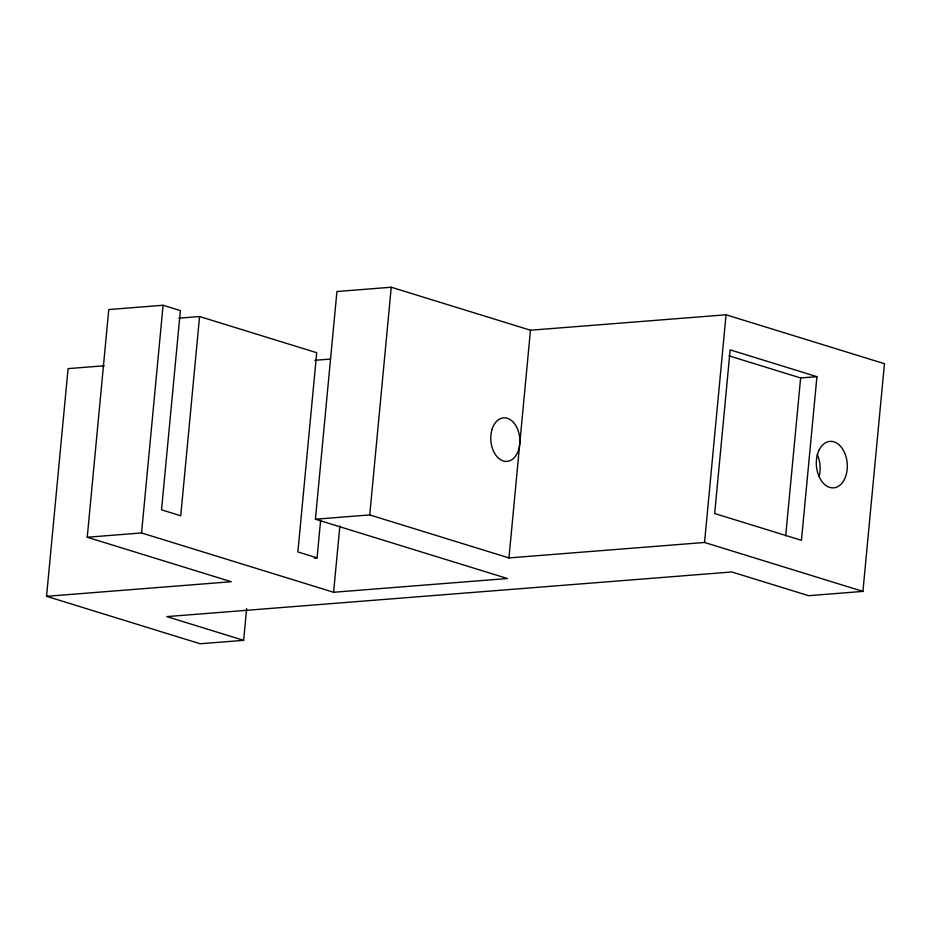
<?xml version="1.0" encoding="UTF-8"?>
<svg xmlns="http://www.w3.org/2000/svg" width="931" height="931" viewBox="0 0 931 931"><rect width="100%" height="100%" fill="white"/><g stroke="black" fill="none" stroke-linecap="round" stroke-linejoin="round"><path stroke-width="1.4" d="M246.634 608.63L243.631 640.33L200.177 643.763L46.55 596.317L68.079 368.629L104.144 365.778M46.55 596.317L231.26 581.724L87.235 537.245L108.764 309.558L163.088 305.263L180.37 310.593L161.54 509.827L180.742 515.762L199.571 316.528L178.961 318.158M243.631 640.33L166.824 616.613L731.836 571.971L808.608 595.689L862.921 591.394L884.45 363.695L726.052 314.783L530.472 330.226L391.253 287.237L336.929 291.519L315.411 519.219L507.442 578.523L333.589 592.267L141.559 532.951L163.088 305.263M314.271 558.088L317.075 557.867L320.625 520.336M333.589 592.267L339.862 525.968M862.921 591.394L704.534 542.47L508.954 557.925L369.735 514.924L391.253 287.237M508.954 557.925L530.472 330.226M704.534 542.47L726.052 314.783M785.694 535.872L800.625 377.951L728.996 355.828M816.929 376.671L801.451 540.317L714.682 513.516L730.148 349.858L816.929 376.671L800.625 377.951M314.818 360.297L330.284 359.075M87.235 537.245L141.559 532.951M315.411 519.219L369.735 514.924M199.571 316.528L316.715 352.709L297.873 551.943L317.075 557.867M817.278 454.572A23.298 15.443 85.5 0 1 819.129 476.474M492.08 429.284A21.844 14.489 85.5 0 0 506.708 461.427A21.844 14.489 85.5 0 0 517.159 428.179A21.844 14.489 85.5 0 0 492.08 429.284M819.245 449.778A23.298 15.443 85.5 0 0 830.219 487.553A23.298 15.443 85.5 0 0 845.965 456.539A23.298 15.443 85.5 0 0 819.245 449.778"/></g></svg>
